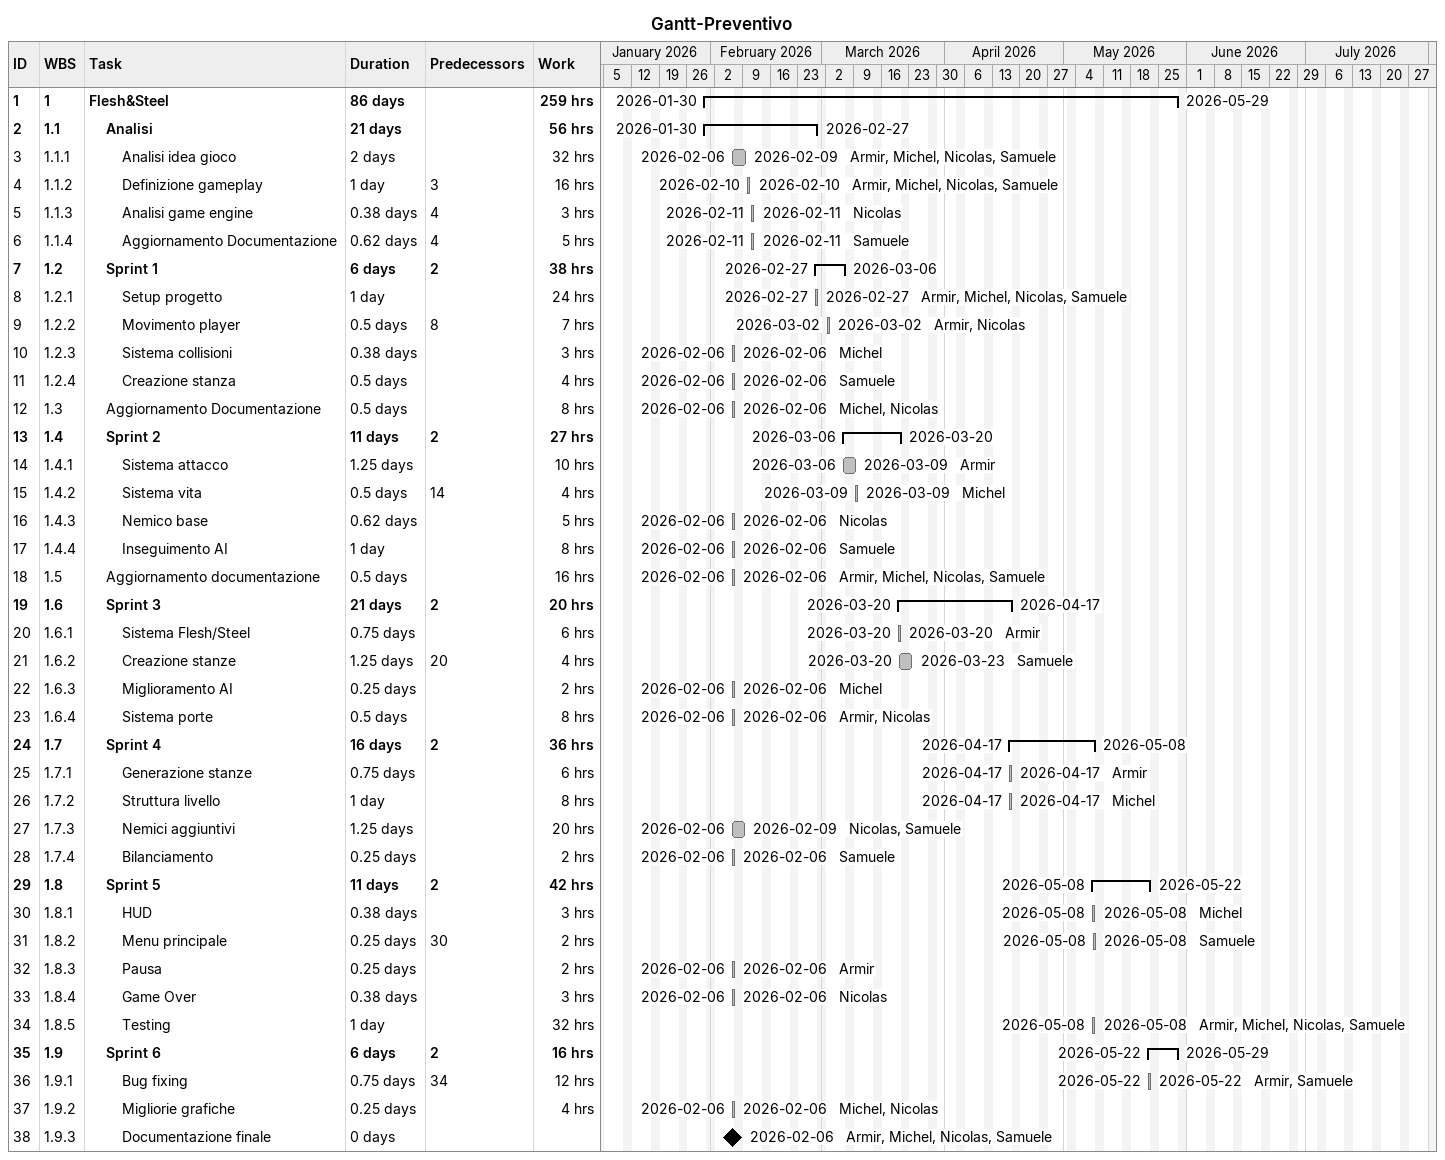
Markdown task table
Gantt-Preventivo

| ID | WBS | Task | Duration | Start | Finish | Predecessors | Resources | Work (h) |
|---|---|---|---|---|---|---|---|---|
| 1 | 1 | **Flesh&Steel** | 86d | 2026-01-30 | 2026-05-29 |  |  | 259 |
| 2 | 1.1 | **Analisi** | 21d | 2026-01-30 | 2026-02-27 |  |  | 56 |
| 3 | 1.1.1 | Analisi idea gioco | 2d | 2026-02-06 | 2026-02-09 |  | Armir, Michel, Nicolas, Samuele | 32 |
| 4 | 1.1.2 | Definizione gameplay | 1d | 2026-02-10 | 2026-02-10 | 3 | Armir, Michel, Nicolas, Samuele | 16 |
| 5 | 1.1.3 | Analisi game engine | 0.38d | 2026-02-11 | 2026-02-11 | 4 | Nicolas | 3 |
| 6 | 1.1.4 | Aggiornamento Documentazione | 0.62d | 2026-02-11 | 2026-02-11 | 4 | Samuele | 5 |
| 7 | 1.2 | **Sprint 1** | 6d | 2026-02-27 | 2026-03-06 | 2 |  | 38 |
| 8 | 1.2.1 | Setup progetto | 1d | 2026-02-27 | 2026-02-27 |  | Armir, Michel, Nicolas, Samuele | 24 |
| 9 | 1.2.2 | Movimento player | 0.5d | 2026-03-02 | 2026-03-02 | 8 | Armir, Nicolas | 7 |
| 10 | 1.2.3 | Sistema collisioni | 0.38d | 2026-02-06 | 2026-02-06 |  | Michel | 3 |
| 11 | 1.2.4 | Creazione stanza | 0.5d | 2026-02-06 | 2026-02-06 |  | Samuele | 4 |
| 12 | 1.3 | Aggiornamento Documentazione | 0.5d | 2026-02-06 | 2026-02-06 |  | Michel, Nicolas | 8 |
| 13 | 1.4 | **Sprint 2** | 11d | 2026-03-06 | 2026-03-20 | 2 |  | 27 |
| 14 | 1.4.1 | Sistema attacco | 1.25d | 2026-03-06 | 2026-03-09 |  | Armir | 10 |
| 15 | 1.4.2 | Sistema vita | 0.5d | 2026-03-09 | 2026-03-09 | 14 | Michel | 4 |
| 16 | 1.4.3 | Nemico base | 0.62d | 2026-02-06 | 2026-02-06 |  | Nicolas | 5 |
| 17 | 1.4.4 | Inseguimento AI | 1d | 2026-02-06 | 2026-02-06 |  | Samuele | 8 |
| 18 | 1.5 | Aggiornamento documentazione | 0.5d | 2026-02-06 | 2026-02-06 |  | Armir, Michel, Nicolas, Samuele | 16 |
| 19 | 1.6 | **Sprint 3** | 21d | 2026-03-20 | 2026-04-17 | 2 |  | 20 |
| 20 | 1.6.1 | Sistema Flesh/Steel | 0.75d | 2026-03-20 | 2026-03-20 |  | Armir | 6 |
| 21 | 1.6.2 | Creazione stanze | 1.25d | 2026-03-20 | 2026-03-23 | 20 | Samuele | 4 |
| 22 | 1.6.3 | Miglioramento AI | 0.25d | 2026-02-06 | 2026-02-06 |  | Michel | 2 |
| 23 | 1.6.4 | Sistema porte | 0.5d | 2026-02-06 | 2026-02-06 |  | Armir, Nicolas | 8 |
| 24 | 1.7 | **Sprint 4** | 16d | 2026-04-17 | 2026-05-08 | 2 |  | 36 |
| 25 | 1.7.1 | Generazione stanze | 0.75d | 2026-04-17 | 2026-04-17 |  | Armir | 6 |
| 26 | 1.7.2 | Struttura livello | 1d | 2026-04-17 | 2026-04-17 |  | Michel | 8 |
| 27 | 1.7.3 | Nemici aggiuntivi | 1.25d | 2026-02-06 | 2026-02-09 |  | Nicolas, Samuele | 20 |
| 28 | 1.7.4 | Bilanciamento | 0.25d | 2026-02-06 | 2026-02-06 |  | Samuele | 2 |
| 29 | 1.8 | **Sprint 5** | 11d | 2026-05-08 | 2026-05-22 | 2 |  | 42 |
| 30 | 1.8.1 | HUD | 0.38d | 2026-05-08 | 2026-05-08 |  | Michel | 3 |
| 31 | 1.8.2 | Menu principale | 0.25d | 2026-05-08 | 2026-05-08 | 30 | Samuele | 2 |
| 32 | 1.8.3 | Pausa | 0.25d | 2026-02-06 | 2026-02-06 |  | Armir | 2 |
| 33 | 1.8.4 | Game Over | 0.38d | 2026-02-06 | 2026-02-06 |  | Nicolas | 3 |
| 34 | 1.8.5 | Testing | 1d | 2026-05-08 | 2026-05-08 |  | Armir, Michel, Nicolas, Samuele | 32 |
| 35 | 1.9 | **Sprint 6** | 6d | 2026-05-22 | 2026-05-29 | 2 |  | 16 |
| 36 | 1.9.1 | Bug fixing | 0.75d | 2026-05-22 | 2026-05-22 | 34 | Armir, Samuele | 12 |
| 37 | 1.9.2 | Migliorie grafiche | 0.25d | 2026-02-06 | 2026-02-06 |  | Michel, Nicolas | 4 |
| 38 | 1.9.3 | Documentazione finale | 0d | 2026-02-06 | 2026-02-06 |  | Armir, Michel, Nicolas, Samuele |  |
